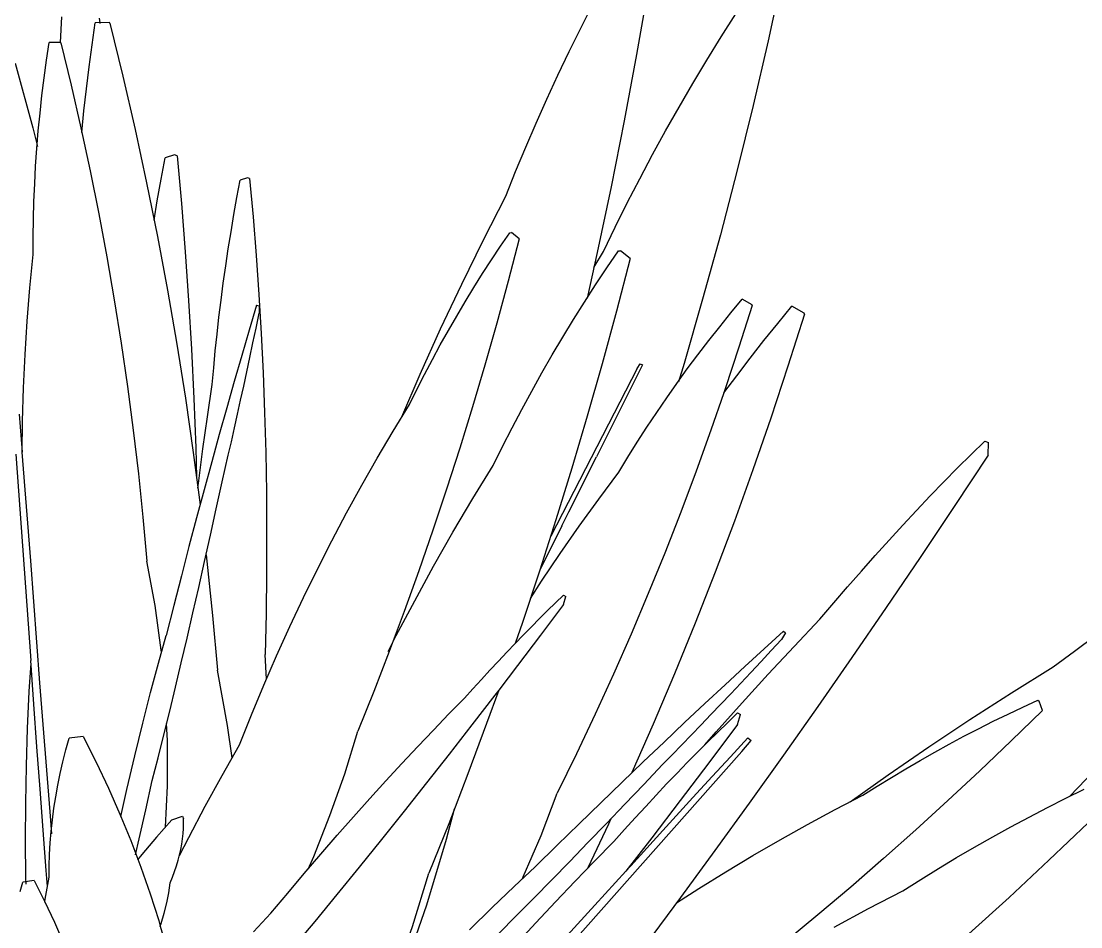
# Model space of a CAD drawing. Header units: metres. Extents: x 244.4 to 340.3, y -4.1 to 64.3.
# Drawn here: x 245.3468 to 245.7401, y 41.0747 to 41.411 of the extents above; entities that cross this region are included whole.
import ezdxf

# ---------------------------------------------------------------- set-up
doc = ezdxf.new("R2010")
doc.units = ezdxf.units.M
doc.layers.add('Edges', color=7, linetype='Continuous')

msp = doc.modelspace()

# ---------------------------------------------------------------- linework, layer by layer
at = {"layer": 'Edges'}
for p, q in [((245.62926, 41.42785), (245.62401, 41.40371)), ((245.57946, 41.42321), (245.57519, 41.39854)), ((245.55446, 41.40836), (245.55885, 41.41699)), ((245.36139, 41.4031), (245.36198, 41.41263)), ((245.37314, 41.40215), (245.37435, 41.4103)), ((245.37959, 41.41044), (245.37435, 41.4103)), ((245.37576, 41.41211), (245.37597, 41.41034)), ((245.37597, 41.41034), (245.376, 41.4101)), ((245.37979, 41.4102), (245.37959, 41.41044)), ((245.37979, 41.4102), (245.38459, 41.39051)), ((245.60656, 41.40516), (245.612, 41.41373)), ((245.55016, 41.39965), (245.55446, 41.40836)), ((245.35622, 41.39646), (245.35719, 41.40299)), ((245.36139, 41.4031), (245.35719, 41.40299)), ((245.36135, 41.40299), (245.36139, 41.4031)), ((245.36135, 41.40291), (245.36135, 41.40299)), ((245.36154, 41.40291), (245.36139, 41.4031)), ((245.36154, 41.40291), (245.36539, 41.38714)), ((245.37203, 41.39399), (245.37314, 41.40215)), ((245.60124, 41.39653), (245.60656, 41.40516)), ((245.62401, 41.40371), (245.61843, 41.37963)), ((245.54598, 41.39087), (245.55016, 41.39965)), ((245.57519, 41.39854), (245.57062, 41.37395)), ((245.34464, 41.39536), (245.35111, 41.37141)), ((245.35533, 41.38992), (245.35622, 41.39646)), ((245.59604, 41.38784), (245.60124, 41.39653)), ((245.37103, 41.38582), (245.37203, 41.39399)), ((245.38459, 41.39051), (245.38912, 41.37074)), ((245.5419, 41.38203), (245.54598, 41.39087)), ((245.35453, 41.38338), (245.35533, 41.38992)), ((245.36539, 41.38714), (245.36902, 41.3713)), ((245.59095, 41.37908), (245.59604, 41.38784)), ((245.35382, 41.37683), (245.35453, 41.38338)), ((245.37014, 41.37764), (245.37103, 41.38582)), ((245.53792, 41.37311), (245.5419, 41.38203)), ((245.58597, 41.37027), (245.59095, 41.37908)), ((245.61843, 41.37963), (245.61252, 41.3556)), ((245.35319, 41.37027), (245.35382, 41.37683)), ((245.36938, 41.36966), (245.37014, 41.37764)), ((245.35111, 41.37141), (245.35289, 41.36445)), ((245.36902, 41.3713), (245.37244, 41.35542)), ((245.38912, 41.37074), (245.39339, 41.35091)), ((245.53406, 41.36413), (245.53792, 41.37311)), ((245.57062, 41.37395), (245.56576, 41.34945)), ((245.35265, 41.3637), (245.35319, 41.37027)), ((245.58111, 41.3614), (245.58597, 41.37027)), ((245.3522, 41.35714), (245.35265, 41.3637)), ((245.5303, 41.35509), (245.53406, 41.36413)), ((245.39876, 41.35227), (245.40023, 41.36024)), ((245.40374, 41.36136), (245.40023, 41.36024)), ((245.40467, 41.361), (245.40374, 41.36136)), ((245.40467, 41.361), (245.40629, 41.34321)), ((245.57638, 41.35248), (245.58111, 41.3614)), ((245.35184, 41.35057), (245.3522, 41.35714)), ((245.37244, 41.35542), (245.37564, 41.33948)), ((245.52666, 41.34599), (245.5303, 41.35509)), ((245.61252, 41.3556), (245.60629, 41.33163)), ((245.39339, 41.35091), (245.39739, 41.33102)), ((245.39736, 41.34431), (245.39876, 41.35227)), ((245.42689, 41.34552), (245.42806, 41.35191)), ((245.43087, 41.35281), (245.42806, 41.35191)), ((245.43162, 41.35252), (245.43087, 41.35281)), ((245.43162, 41.35252), (245.43291, 41.33827)), ((245.57176, 41.3435), (245.57638, 41.35248)), ((245.35156, 41.34399), (245.35184, 41.35057)), ((245.56576, 41.34945), (245.5606, 41.32505)), ((245.35137, 41.33742), (245.35156, 41.34399)), ((245.39616, 41.33713), (245.39736, 41.34431)), ((245.40629, 41.34321), (245.40772, 41.3253)), ((245.42576, 41.33915), (245.42689, 41.34552)), ((245.51835, 41.32973), (245.52666, 41.34599)), ((245.56726, 41.33448), (245.57176, 41.3435)), ((245.37564, 41.33948), (245.37863, 41.3235)), ((245.4247, 41.33278), (245.42576, 41.33915)), ((245.35127, 41.33085), (245.35137, 41.33742)), ((245.43291, 41.33827), (245.43406, 41.32392)), ((245.42369, 41.32642), (245.4247, 41.33278)), ((245.52473, 41.32743), (245.52815, 41.33244)), ((245.52815, 41.33244), (245.52876, 41.33247)), ((245.53163, 41.33015), (245.52876, 41.33247)), ((245.56288, 41.3254), (245.56726, 41.33448)), ((245.60629, 41.33163), (245.59973, 41.30772)), ((245.35126, 41.32428), (245.35127, 41.33085)), ((245.39739, 41.33102), (245.40112, 41.31106)), ((245.5103, 41.3133), (245.51835, 41.32973)), ((245.52137, 41.32235), (245.52473, 41.32743)), ((245.53163, 41.33015), (245.52755, 41.31445)), ((245.35007, 41.31192), (245.35126, 41.32428)), ((245.37863, 41.3235), (245.3814, 41.30747)), ((245.40772, 41.3253), (245.40896, 41.30728)), ((245.42274, 41.32008), (245.42369, 41.32642)), ((245.43406, 41.32392), (245.43506, 41.30948)), ((245.5606, 41.32505), (245.55681, 41.30814)), ((245.55937, 41.31957), (245.56288, 41.3254)), ((245.56421, 41.31944), (245.56848, 41.3257)), ((245.56848, 41.3257), (245.56924, 41.32574)), ((245.57282, 41.32284), (245.56924, 41.32574)), ((245.42185, 41.31374), (245.42274, 41.32008)), ((245.51807, 41.31723), (245.52137, 41.32235)), ((245.56002, 41.31311), (245.56421, 41.31944)), ((245.57282, 41.32284), (245.56773, 41.30324)), ((245.51481, 41.31204), (245.51807, 41.31723)), ((245.34908, 41.29956), (245.35007, 41.31192)), ((245.42102, 41.30742), (245.42185, 41.31374)), ((245.5025, 41.29671), (245.5103, 41.3133)), ((245.51162, 41.3068), (245.51481, 41.31204)), ((245.52755, 41.31445), (245.52331, 41.29883)), ((245.55589, 41.3067), (245.56002, 41.31311)), ((245.40112, 41.31106), (245.40458, 41.29105)), ((245.43506, 41.30948), (245.43591, 41.29496)), ((245.59973, 41.30772), (245.59285, 41.28389)), ((245.6102, 41.30267), (245.61442, 41.30775)), ((245.61806, 41.30567), (245.61442, 41.30775)), ((245.3814, 41.30747), (245.38396, 41.2914)), ((245.40896, 41.30728), (245.41002, 41.28914)), ((245.42024, 41.30111), (245.42102, 41.30742)), ((245.43417, 41.30548), (245.43142, 41.29623)), ((245.43417, 41.30548), (245.43516, 41.30534)), ((245.43516, 41.30534), (245.43513, 41.30252)), ((245.50848, 41.3015), (245.51162, 41.3068)), ((245.55183, 41.30023), (245.55589, 41.3067)), ((245.6181, 41.30543), (245.61321, 41.28994)), ((245.6181, 41.30543), (245.61806, 41.30567)), ((245.62762, 41.29877), (245.63288, 41.30511)), ((245.63743, 41.30252), (245.63288, 41.30511)), ((245.41953, 41.29482), (245.42024, 41.30111)), ((245.43399, 41.29701), (245.43513, 41.30252)), ((245.5054, 41.29615), (245.50848, 41.3015)), ((245.54784, 41.29369), (245.55183, 41.30023)), ((245.56773, 41.30324), (245.56243, 41.28374)), ((245.60605, 41.29754), (245.6102, 41.30267)), ((245.63748, 41.30221), (245.63138, 41.28288)), ((245.63748, 41.30221), (245.63743, 41.30252)), ((245.3483, 41.28718), (245.34908, 41.29956)), ((245.43142, 41.29623), (245.42866, 41.28681)), ((245.43285, 41.29156), (245.43399, 41.29701)), ((245.49495, 41.27995), (245.5025, 41.29671)), ((245.50238, 41.29075), (245.5054, 41.29615)), ((245.52331, 41.29883), (245.5189, 41.28329)), ((245.60198, 41.29235), (245.60605, 41.29754)), ((245.62244, 41.29236), (245.62762, 41.29877)), ((245.41887, 41.28854), (245.41953, 41.29482)), ((245.43591, 41.29496), (245.43661, 41.28035)), ((245.54393, 41.28708), (245.54784, 41.29369)), ((245.59797, 41.28712), (245.60198, 41.29235)), ((245.61735, 41.28589), (245.62244, 41.29236)), ((245.38396, 41.2914), (245.3863, 41.27529)), ((245.40458, 41.29105), (245.40777, 41.27099)), ((245.41002, 41.28914), (245.4109, 41.2709)), ((245.41827, 41.28228), (245.41887, 41.28854)), ((245.43171, 41.28615), (245.43285, 41.29156)), ((245.49942, 41.2853), (245.50238, 41.29075)), ((245.61321, 41.28994), (245.60812, 41.27452)), ((245.34773, 41.2748), (245.3483, 41.28718)), ((245.42866, 41.28681), (245.4259, 41.2772)), ((245.43056, 41.2808), (245.43171, 41.28615)), ((245.49651, 41.27979), (245.49942, 41.2853)), ((245.54008, 41.2804), (245.54393, 41.28708)), ((245.59404, 41.28183), (245.59797, 41.28712)), ((245.61235, 41.27935), (245.61735, 41.28589)), ((245.41773, 41.27604), (245.41827, 41.28228)), ((245.42942, 41.2755), (245.43056, 41.2808)), ((245.43661, 41.28035), (245.43716, 41.26565)), ((245.5189, 41.28329), (245.51432, 41.26783)), ((245.53631, 41.27365), (245.54008, 41.2804)), ((245.5754, 41.282), (245.54336, 41.21981)), ((245.56243, 41.28374), (245.55693, 41.26434)), ((245.57738, 41.28332), (245.57025, 41.26897)), ((245.5754, 41.282), (245.57649, 41.28379)), ((245.57649, 41.28379), (245.57738, 41.28332)), ((245.59018, 41.2765), (245.59404, 41.28183)), ((245.59285, 41.28389), (245.59077, 41.27701)), ((245.63138, 41.28288), (245.62502, 41.26362)), ((245.4259, 41.2772), (245.42312, 41.26742)), ((245.48813, 41.26413), (245.49495, 41.27995)), ((245.49367, 41.27424), (245.49651, 41.27979)), ((245.58639, 41.27111), (245.59018, 41.2765)), ((245.60757, 41.27293), (245.61235, 41.27935)), ((245.34737, 41.26241), (245.34773, 41.2748)), ((245.3863, 41.27529), (245.38842, 41.25915)), ((245.41593, 41.26408), (245.41773, 41.27604)), ((245.42827, 41.27026), (245.42942, 41.2755)), ((245.49088, 41.26863), (245.49367, 41.27424)), ((245.53261, 41.26684), (245.53631, 41.27365)), ((245.60757, 41.27293), (245.60282, 41.25916)), ((245.60812, 41.27452), (245.60757, 41.27293)), ((245.40777, 41.27099), (245.41069, 41.25088)), ((245.4109, 41.2709), (245.41159, 41.25255)), ((245.42712, 41.26507), (245.42827, 41.27026)), ((245.48486, 41.25877), (245.49088, 41.26863)), ((245.57025, 41.26897), (245.56039, 41.2492)), ((245.58268, 41.26568), (245.58639, 41.27111)), ((245.34611, 41.26501), (245.34723, 41.25092)), ((245.42312, 41.26742), (245.42033, 41.25746)), ((245.42597, 41.25993), (245.42712, 41.26507)), ((245.43716, 41.26565), (245.43757, 41.25087)), ((245.51432, 41.26783), (245.50958, 41.25245)), ((245.52898, 41.25997), (245.53261, 41.26684)), ((245.57904, 41.2602), (245.58268, 41.26568)), ((245.34723, 41.25092), (245.34737, 41.26241)), ((245.41427, 41.25215), (245.41593, 41.26408)), ((245.55693, 41.26434), (245.55121, 41.24504)), ((245.62502, 41.26362), (245.6184, 41.24445)), ((245.38842, 41.25915), (245.39032, 41.24297)), ((245.42033, 41.25746), (245.41754, 41.24732)), ((245.42483, 41.25485), (245.42597, 41.25993)), ((245.47896, 41.24877), (245.48486, 41.25877)), ((245.52543, 41.25304), (245.52898, 41.25997)), ((245.57547, 41.25468), (245.57904, 41.2602)), ((245.60282, 41.25916), (245.5973, 41.24387)), ((245.41159, 41.25255), (245.41189, 41.24171)), ((245.42368, 41.24983), (245.42483, 41.25485)), ((245.52196, 41.24604), (245.52543, 41.25304)), ((245.57198, 41.24911), (245.57547, 41.25468)), ((245.69941, 41.25011), (245.70446, 41.25504)), ((245.70446, 41.25504), (245.70579, 41.25449)), ((245.70563, 41.24978), (245.70579, 41.25449)), ((245.34484, 41.25024), (245.35041, 41.17362)), ((245.35036, 41.21061), (245.34723, 41.25092)), ((245.41069, 41.25088), (245.41324, 41.23144)), ((245.41275, 41.24025), (245.41427, 41.25215)), ((245.42253, 41.24486), (245.42368, 41.24983)), ((245.43757, 41.25087), (245.43783, 41.23602)), ((245.47321, 41.23865), (245.47896, 41.24877)), ((245.50958, 41.25245), (245.50467, 41.23716)), ((245.55012, 41.22877), (245.56039, 41.2492)), ((245.56857, 41.2435), (245.57198, 41.24911)), ((245.70563, 41.24978), (245.69305, 41.23073)), ((245.69435, 41.24508), (245.69941, 41.25011)), ((245.41754, 41.24732), (245.41473, 41.23701)), ((245.42138, 41.23996), (245.42253, 41.24486)), ((245.51443, 41.23372), (245.52196, 41.24604)), ((245.55121, 41.24504), (245.54529, 41.22584)), ((245.68928, 41.23993), (245.69435, 41.24508)), ((245.39032, 41.24297), (245.392, 41.22676)), ((245.56115, 41.23355), (245.56857, 41.2435)), ((245.5973, 41.24387), (245.59158, 41.22865)), ((245.6184, 41.24445), (245.61151, 41.22536)), ((245.41473, 41.23701), (245.41192, 41.22653)), ((245.41244, 41.23755), (245.41275, 41.24025)), ((245.41923, 41.22996), (245.42138, 41.23996)), ((245.46759, 41.2284), (245.47321, 41.23865)), ((245.50467, 41.23716), (245.4996, 41.22196)), ((245.68419, 41.23468), (245.68928, 41.23993)), ((245.43783, 41.23602), (245.43793, 41.22109)), ((245.50707, 41.22124), (245.51443, 41.23372)), ((245.5539, 41.22348), (245.56115, 41.23355)), ((245.6791, 41.22932), (245.68419, 41.23468)), ((245.41706, 41.2201), (245.41923, 41.22996)), ((245.67399, 41.22385), (245.6791, 41.22932)), ((245.69305, 41.23073), (245.68044, 41.21188)), ((245.392, 41.22676), (245.39347, 41.21052)), ((245.41192, 41.22653), (245.40911, 41.21588)), ((245.46211, 41.21803), (245.46759, 41.2284)), ((245.54529, 41.22584), (245.53917, 41.20675)), ((245.5475, 41.22357), (245.55012, 41.22877)), ((245.59158, 41.22865), (245.58564, 41.2135)), ((245.61151, 41.22536), (245.60437, 41.20636)), ((245.43793, 41.22109), (245.4379, 41.20609)), ((245.4996, 41.22196), (245.49436, 41.20685)), ((245.49989, 41.2086), (245.50707, 41.22124)), ((245.5475, 41.22357), (245.53928, 41.2071)), ((245.54682, 41.21329), (245.5539, 41.22348)), ((245.66888, 41.21828), (245.67399, 41.22385)), ((245.4149, 41.21036), (245.41706, 41.2201)), ((245.45677, 41.20754), (245.46211, 41.21803)), ((245.66376, 41.21261), (245.66888, 41.21828)), ((245.40911, 41.21588), (245.40628, 41.20506)), ((245.53992, 41.203), (245.54682, 41.21329)), ((245.58564, 41.2135), (245.5795, 41.19844)), ((245.35375, 41.16529), (245.35036, 41.21061)), ((245.39652, 41.19404), (245.39347, 41.21052)), ((245.41274, 41.20075), (245.4149, 41.21036)), ((245.41544, 41.21278), (245.41571, 41.21052)), ((245.41571, 41.21052), (245.41781, 41.19029)), ((245.65864, 41.20683), (245.66376, 41.21261)), ((245.68044, 41.21188), (245.66781, 41.19323)), ((245.4379, 41.20609), (245.43771, 41.19101)), ((245.45158, 41.19694), (245.45677, 41.20754)), ((245.49436, 41.20685), (245.48897, 41.19183)), ((245.49287, 41.19581), (245.49989, 41.2086)), ((245.53917, 41.20675), (245.53284, 41.18777)), ((245.60437, 41.20636), (245.59696, 41.18745)), ((245.65351, 41.20096), (245.65864, 41.20683)), ((245.40628, 41.20506), (245.40346, 41.19408)), ((245.53578, 41.1966), (245.53992, 41.203)), ((245.41058, 41.19128), (245.41274, 41.20075)), ((245.54517, 41.19501), (245.54812, 41.19783)), ((245.54812, 41.19783), (245.54897, 41.19736)), ((245.5795, 41.19844), (245.57316, 41.18344)), ((245.64837, 41.19498), (245.65351, 41.20096)), ((245.39881, 41.17742), (245.39652, 41.19404)), ((245.40346, 41.19408), (245.40062, 41.18294)), ((245.44653, 41.18622), (245.45158, 41.19694)), ((245.48603, 41.18287), (245.49287, 41.19581)), ((245.54807, 41.19436), (245.53955, 41.18301)), ((245.5422, 41.19212), (245.54517, 41.19501)), ((245.54807, 41.19436), (245.54897, 41.19736)), ((245.64323, 41.18891), (245.64837, 41.19498)), ((245.40842, 41.18195), (245.41058, 41.19128)), ((245.41781, 41.19029), (245.41964, 41.17002)), ((245.43771, 41.19101), (245.43737, 41.17587)), ((245.48897, 41.19183), (245.48341, 41.17691)), ((245.53921, 41.18917), (245.5422, 41.19212)), ((245.66781, 41.19323), (245.65514, 41.17477)), ((245.44163, 41.1754), (245.44653, 41.18622)), ((245.53284, 41.18777), (245.53011, 41.17991)), ((245.53316, 41.18305), (245.5362, 41.18614)), ((245.5362, 41.18614), (245.53921, 41.18917)), ((245.59696, 41.18745), (245.5893, 41.16864)), ((245.63363, 41.17882), (245.64323, 41.18891)), ((245.39775, 41.17265), (245.40062, 41.18294)), ((245.40625, 41.17276), (245.40842, 41.18195)), ((245.48452, 41.1799), (245.48603, 41.18287)), ((245.53011, 41.17991), (245.53316, 41.18305)), ((245.53955, 41.18301), (245.53105, 41.17178)), ((245.57316, 41.18344), (245.56661, 41.16854)), ((245.62975, 41.18446), (245.62261, 41.17798)), ((245.63052, 41.18384), (245.62904, 41.18143)), ((245.62975, 41.18446), (245.63052, 41.18384)), ((245.73768, 41.1771), (245.74557, 41.18289)), ((245.48299, 41.17689), (245.48452, 41.1799)), ((245.52702, 41.17667), (245.53011, 41.17991)), ((245.62261, 41.17798), (245.61536, 41.17134)), ((245.62401, 41.16849), (245.63363, 41.17882)), ((245.62521, 41.17731), (245.62904, 41.18143)), ((245.39888, 41.1767), (245.39881, 41.17742)), ((245.43687, 41.16446), (245.44163, 41.1754)), ((245.43781, 41.16662), (245.43737, 41.17587)), ((245.48341, 41.17691), (245.47769, 41.16209)), ((245.52391, 41.17338), (245.52702, 41.17667)), ((245.62141, 41.17324), (245.62521, 41.17731)), ((245.65514, 41.17477), (245.64246, 41.15652)), ((245.72984, 41.1712), (245.73768, 41.1771)), ((245.34985, 41.16215), (245.35048, 41.17261)), ((245.35154, 41.15742), (245.35041, 41.17362)), ((245.39485, 41.16176), (245.39775, 41.17265)), ((245.4041, 41.16372), (245.40625, 41.17276)), ((245.42345, 41.14945), (245.41964, 41.17002)), ((245.51764, 41.16661), (245.52079, 41.17003)), ((245.52079, 41.17003), (245.52391, 41.17338)), ((245.53105, 41.17178), (245.52404, 41.1626)), ((245.61536, 41.17134), (245.60802, 41.16456)), ((245.61763, 41.16921), (245.62141, 41.17324)), ((245.71432, 41.1616), (245.72984, 41.1712)), ((245.51448, 41.16313), (245.51764, 41.16661)), ((245.56661, 41.16854), (245.55985, 41.15371)), ((245.5893, 41.16864), (245.58137, 41.14993)), ((245.61388, 41.16523), (245.61763, 41.16921)), ((245.61437, 41.15791), (245.62401, 41.16849)), ((245.34922, 41.14832), (245.34985, 41.16215)), ((245.35754, 41.11741), (245.35375, 41.16529)), ((245.40194, 41.15481), (245.4041, 41.16372)), ((245.43226, 41.15343), (245.43687, 41.16446)), ((245.5113, 41.15958), (245.51448, 41.16313)), ((245.52404, 41.1626), (245.51956, 41.15016)), ((245.52404, 41.1626), (245.52257, 41.16069)), ((245.60802, 41.16456), (245.60057, 41.15763)), ((245.61015, 41.16129), (245.61388, 41.16523)), ((245.39193, 41.15029), (245.39485, 41.16176)), ((245.47769, 41.16209), (245.47182, 41.14738)), ((245.50558, 41.15377), (245.5113, 41.15958)), ((245.52257, 41.16069), (245.51412, 41.14972)), ((245.60645, 41.15739), (245.61015, 41.16129)), ((245.69892, 41.15172), (245.71432, 41.1616)), ((245.71858, 41.15632), (245.7241, 41.15884)), ((245.7241, 41.15884), (245.72463, 41.15856)), ((245.72589, 41.15508), (245.72463, 41.15856)), ((245.35268, 41.1415), (245.35154, 41.15742)), ((245.39979, 41.14606), (245.40194, 41.15481)), ((245.60057, 41.15763), (245.59303, 41.15056)), ((245.60278, 41.15355), (245.60645, 41.15739)), ((245.60472, 41.14709), (245.61437, 41.15791)), ((245.64246, 41.15652), (245.62975, 41.13848)), ((245.71308, 41.15373), (245.71858, 41.15632)), ((245.72589, 41.15508), (245.71427, 41.14377)), ((245.4278, 41.14229), (245.43226, 41.15343)), ((245.4998, 41.14779), (245.50558, 41.15377)), ((245.55985, 41.15371), (245.5529, 41.13897)), ((245.59303, 41.15056), (245.58539, 41.14333)), ((245.59914, 41.14975), (245.60278, 41.15355)), ((245.60532, 41.14705), (245.60903, 41.15065)), ((245.60903, 41.15065), (245.61271, 41.15417)), ((245.61265, 41.14984), (245.61377, 41.15359)), ((245.61271, 41.15417), (245.61377, 41.15359)), ((245.68365, 41.14156), (245.69892, 41.15172)), ((245.70213, 41.1483), (245.70759, 41.15105)), ((245.70759, 41.15105), (245.71308, 41.15373)), ((245.34879, 41.13448), (245.34922, 41.14832)), ((245.389, 41.13826), (245.39193, 41.15029)), ((245.40112, 41.14389), (245.40082, 41.15028)), ((245.4251, 41.1375), (245.42345, 41.14945)), ((245.46691, 41.13154), (245.47182, 41.14738)), ((245.49398, 41.14167), (245.4998, 41.14779)), ((245.51412, 41.14972), (245.50569, 41.13888)), ((245.51956, 41.15016), (245.51263, 41.13153)), ((245.58137, 41.14993), (245.57349, 41.13197)), ((245.59553, 41.146), (245.59914, 41.14975)), ((245.60049, 41.14226), (245.60472, 41.14709)), ((245.60159, 41.14336), (245.60532, 41.14705)), ((245.61265, 41.14984), (245.60201, 41.13567)), ((245.69668, 41.14547), (245.70213, 41.1483)), ((245.36344, 41.14039), (245.36466, 41.14474)), ((245.36989, 41.14545), (245.36466, 41.14474)), ((245.36989, 41.14545), (245.37469, 41.13588)), ((245.39764, 41.13746), (245.39979, 41.14606)), ((245.40112, 41.12704), (245.40112, 41.14389)), ((245.58539, 41.14333), (245.57765, 41.13597)), ((245.59194, 41.1423), (245.59553, 41.146)), ((245.59783, 41.13958), (245.60159, 41.14336)), ((245.61651, 41.14493), (245.61002, 41.1379)), ((245.61429, 41.13984), (245.61768, 41.14393)), ((245.61651, 41.14493), (245.61768, 41.14393)), ((245.68585, 41.13959), (245.69125, 41.14257)), ((245.69125, 41.14257), (245.69668, 41.14547)), ((245.71427, 41.14377), (245.70255, 41.1326)), ((245.35383, 41.12588), (245.35268, 41.1415)), ((245.36233, 41.13604), (245.36344, 41.14039)), ((245.4214, 41.13095), (245.4278, 41.14229)), ((245.4881, 41.13538), (245.49398, 41.14167)), ((245.50569, 41.13888), (245.49729, 41.12818)), ((245.5529, 41.13897), (245.54574, 41.12433)), ((245.5514, 41.06897), (245.61429, 41.13984)), ((245.58487, 41.13504), (245.58839, 41.13864)), ((245.58839, 41.13864), (245.59194, 41.1423)), ((245.59403, 41.13572), (245.59783, 41.13958)), ((245.66851, 41.13114), (245.68365, 41.14156)), ((245.68046, 41.13653), (245.68585, 41.13959)), ((245.36133, 41.1317), (245.36233, 41.13604)), ((245.37469, 41.13588), (245.37923, 41.12624)), ((245.38606, 41.1257), (245.389, 41.13826)), ((245.39549, 41.12901), (245.39764, 41.13746)), ((245.48218, 41.12895), (245.4881, 41.13538)), ((245.57765, 41.13597), (245.56982, 41.12846)), ((245.57784, 41.12761), (245.58487, 41.13504)), ((245.59021, 41.13178), (245.59403, 41.13572)), ((245.60201, 41.13567), (245.5914, 41.12165)), ((245.61002, 41.1379), (245.60323, 41.13051)), ((245.62975, 41.13848), (245.61702, 41.12065)), ((245.6751, 41.1334), (245.68046, 41.13653)), ((245.74803, 41.13571), (245.73603, 41.12321)), ((245.34854, 41.12065), (245.34879, 41.13448)), ((245.36044, 41.12737), (245.36133, 41.1317)), ((245.41513, 41.1195), (245.4214, 41.13095)), ((245.46143, 41.11602), (245.46691, 41.13154)), ((245.51263, 41.13153), (245.50549, 41.11303)), ((245.58636, 41.12776), (245.59021, 41.13178)), ((245.65448, 41.12114), (245.66851, 41.13114)), ((245.66977, 41.1302), (245.6751, 41.1334)), ((245.70255, 41.1326), (245.69072, 41.12159)), ((245.35966, 41.12305), (245.36044, 41.12737)), ((245.39308, 41.11816), (245.39549, 41.12901)), ((245.40042, 41.11173), (245.40112, 41.12704)), ((245.47621, 41.12236), (245.48218, 41.12895)), ((245.49729, 41.12818), (245.48892, 41.11762)), ((245.56982, 41.12846), (245.56189, 41.12081)), ((245.57088, 41.12029), (245.57784, 41.12761)), ((245.58249, 41.12365), (245.58636, 41.12776)), ((245.60323, 41.13051), (245.59613, 41.12276)), ((245.65917, 41.12357), (245.66445, 41.12692)), ((245.66445, 41.12692), (245.66977, 41.1302)), ((245.35499, 41.11059), (245.35383, 41.12588)), ((245.35899, 41.11874), (245.35966, 41.12305)), ((245.37923, 41.12624), (245.38349, 41.11652)), ((245.38381, 41.11574), (245.38606, 41.1257)), ((245.53981, 41.10865), (245.54574, 41.12433)), ((245.57859, 41.11946), (245.58249, 41.12365)), ((245.6489, 41.11825), (245.65917, 41.12357)), ((245.7345, 41.12246), (245.74134, 41.1258)), ((245.34849, 41.10682), (245.34854, 41.12065)), ((245.40899, 41.10793), (245.41513, 41.1195)), ((245.4702, 41.11562), (245.47621, 41.12236)), ((245.56189, 41.12081), (245.55388, 41.11302)), ((245.56399, 41.11308), (245.57088, 41.12029)), ((245.57466, 41.11519), (245.57859, 41.11946)), ((245.5914, 41.12165), (245.58082, 41.1078)), ((245.58492, 41.11046), (245.59613, 41.12276)), ((245.61702, 41.12065), (245.60427, 41.10303)), ((245.69072, 41.12159), (245.6788, 41.11074)), ((245.72087, 41.11549), (245.72767, 41.11902)), ((245.72767, 41.11902), (245.7345, 41.12246)), ((245.35818, 41.10921), (245.35754, 41.11741)), ((245.35842, 41.11444), (245.35899, 41.11874)), ((245.38349, 41.11652), (245.38381, 41.11574)), ((245.38381, 41.11574), (245.38749, 41.10675)), ((245.39066, 41.10744), (245.39308, 41.11816)), ((245.4028, 41.11441), (245.4067, 41.11577)), ((245.4067, 41.11577), (245.40707, 41.11487)), ((245.45539, 41.10084), (245.46143, 41.11602)), ((245.46414, 41.10873), (245.4702, 41.11562)), ((245.48892, 41.11762), (245.48057, 41.10719)), ((245.50473, 41.10732), (245.50759, 41.11848)), ((245.57072, 41.11085), (245.57466, 41.11519)), ((245.63868, 41.11275), (245.6489, 41.11825)), ((245.7141, 41.11187), (245.72087, 41.11549)), ((245.35797, 41.11015), (245.35842, 41.11444)), ((245.4028, 41.11441), (245.3971, 41.10797)), ((245.40694, 41.10933), (245.40707, 41.11121)), ((245.40711, 41.11306), (245.40707, 41.11487)), ((245.40707, 41.11121), (245.40711, 41.11306)), ((245.50549, 41.11303), (245.49816, 41.09466)), ((245.55388, 41.11302), (245.54577, 41.10509)), ((245.56476, 41.11281), (245.5571, 41.09658)), ((245.55717, 41.10599), (245.56399, 41.11308)), ((245.56571, 41.11488), (245.56476, 41.11281)), ((245.62851, 41.10708), (245.63868, 41.11275)), ((245.70735, 41.10815), (245.7141, 41.11187)), ((245.74283, 41.11336), (245.7282, 41.09943)), ((245.35615, 41.09567), (245.35499, 41.11059)), ((245.35763, 41.10588), (245.35797, 41.11015)), ((245.3893, 41.10145), (245.39066, 41.10744)), ((245.3971, 41.10797), (245.39159, 41.10158)), ((245.40555, 41.10126), (245.40899, 41.10793)), ((245.40644, 41.10547), (245.40673, 41.10741)), ((245.40673, 41.10741), (245.40694, 41.10933)), ((245.45804, 41.1017), (245.46414, 41.10873)), ((245.48057, 41.10719), (245.47226, 41.0969)), ((245.49737, 41.08296), (245.50473, 41.10732)), ((245.53317, 41.09324), (245.53981, 41.10865)), ((245.56674, 41.10642), (245.57072, 41.11085)), ((245.58082, 41.1078), (245.57128, 41.09543)), ((245.58492, 41.11046), (245.57306, 41.09737)), ((245.6184, 41.10122), (245.62851, 41.10708)), ((245.6788, 41.11074), (245.66678, 41.10004)), ((245.70063, 41.10433), (245.70735, 41.10815)), ((245.34862, 41.09299), (245.34849, 41.10682)), ((245.35739, 41.10161), (245.35763, 41.10588)), ((245.38749, 41.10675), (245.39122, 41.09691)), ((245.40561, 41.10149), (245.40607, 41.1035)), ((245.40607, 41.1035), (245.40644, 41.10547)), ((245.54577, 41.10509), (245.53757, 41.09702)), ((245.55041, 41.09901), (245.55717, 41.10599)), ((245.5596, 41.09916), (245.56674, 41.10642)), ((245.69393, 41.10042), (245.70063, 41.10433)), ((245.35727, 41.09737), (245.35739, 41.10161)), ((245.39159, 41.10158), (245.38998, 41.09965)), ((245.40445, 41.0974), (245.40507, 41.09946)), ((245.40507, 41.09946), (245.40561, 41.10149)), ((245.45191, 41.09453), (245.45804, 41.1017)), ((245.45332, 41.09618), (245.45539, 41.10084)), ((245.60427, 41.10303), (245.59151, 41.08563)), ((245.60834, 41.09519), (245.6184, 41.10122)), ((245.66678, 41.10004), (245.65466, 41.08951)), ((245.68727, 41.09642), (245.69393, 41.10042)), ((245.7282, 41.09943), (245.71344, 41.08568)), ((245.35662, 41.0897), (245.35615, 41.09567)), ((245.35725, 41.09313), (245.35727, 41.09737)), ((245.39122, 41.09691), (245.39468, 41.08701)), ((245.40297, 41.09318), (245.40375, 41.09531)), ((245.40375, 41.09531), (245.40445, 41.0974)), ((245.47226, 41.0969), (245.46399, 41.08676)), ((245.52978, 41.08971), (245.53757, 41.09702)), ((245.54373, 41.09215), (245.55041, 41.09901)), ((245.55239, 41.09171), (245.5596, 41.09916)), ((245.55967, 41.08275), (245.57128, 41.09543)), ((245.57128, 41.09543), (245.57306, 41.09737)), ((245.68064, 41.09233), (245.68727, 41.09642)), ((245.35169, 41.09189), (245.3475, 41.09132)), ((245.34868, 41.0906), (245.34862, 41.09299)), ((245.35169, 41.09189), (245.35553, 41.08422)), ((245.35576, 41.08499), (245.35725, 41.09313)), ((245.4021, 41.09104), (245.40297, 41.09318)), ((245.44573, 41.08721), (245.45191, 41.09453)), ((245.49203, 41.07489), (245.49816, 41.09466)), ((245.53285, 41.09259), (245.53317, 41.09324)), ((245.53712, 41.08541), (245.54373, 41.09215)), ((245.54512, 41.08406), (245.55239, 41.09171)), ((245.59835, 41.08898), (245.60834, 41.09519)), ((245.67404, 41.08815), (245.68064, 41.09233)), ((245.34652, 41.08783), (245.3475, 41.09132)), ((245.40157, 41.08738), (245.4021, 41.09104)), ((245.52166, 41.0819), (245.52978, 41.08971)), ((245.59004, 41.08365), (245.59835, 41.08898)), ((245.65466, 41.08951), (245.64244, 41.07913)), ((245.66123, 41.08151), (245.67404, 41.08815)), ((245.35553, 41.08422), (245.35917, 41.07649)), ((245.35559, 41.0839), (245.35562, 41.08404)), ((245.35562, 41.08404), (245.35576, 41.08499)), ((245.39468, 41.08701), (245.39787, 41.07705)), ((245.39991, 41.07985), (245.40084, 41.08365)), ((245.40084, 41.08365), (245.40157, 41.08738)), ((245.43952, 41.07976), (245.44573, 41.08721)), ((245.46399, 41.08676), (245.45575, 41.07675)), ((245.53058, 41.07879), (245.53712, 41.08541)), ((245.53779, 41.07621), (245.54512, 41.08406)), ((245.59151, 41.08563), (245.57873, 41.06844)), ((245.71344, 41.08568), (245.69855, 41.07213)), ((245.39879, 41.07598), (245.39991, 41.07985)), ((245.433, 41.07287), (245.43952, 41.07976)), ((245.48902, 41.05907), (245.49737, 41.08296)), ((245.51322, 41.0736), (245.52166, 41.0819)), ((245.55967, 41.08275), (245.54558, 41.06728)), ((245.64847, 41.07465), (245.66123, 41.08151)), ((245.35917, 41.07649), (245.36258, 41.06872)), ((245.39787, 41.07705), (245.39847, 41.07501)), ((245.39847, 41.07501), (245.39879, 41.07598)), ((245.45575, 41.07675), (245.44754, 41.06689)), ((245.52413, 41.07229), (245.53058, 41.07879)), ((245.53039, 41.06817), (245.53779, 41.07621)), ((245.64244, 41.07913), (245.63014, 41.06892)), ((245.39841, 41.07483), (245.39847, 41.07501)), ((245.39847, 41.07501), (245.40079, 41.06703)), ((245.48519, 41.05551), (245.49203, 41.07489))]:
    msp.add_line(p, q, dxfattribs=at)

doc.saveas('drawing.dxf')
